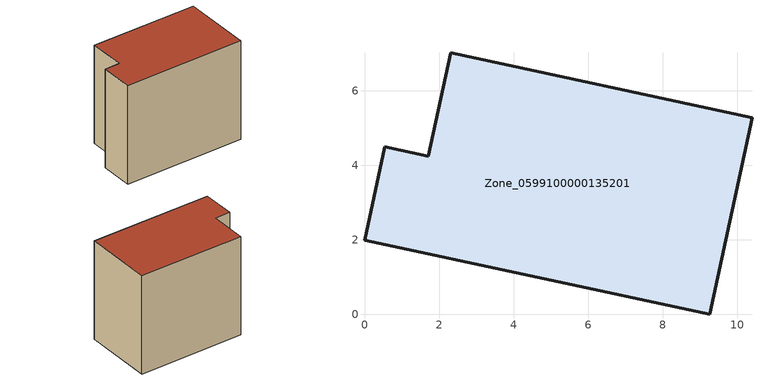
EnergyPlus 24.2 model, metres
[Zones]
Zone_0599100000135201
 floor ground (C_G): 9.26,0 0,1.99 0.54,4.49 1.71,4.24 2.31,7.02 10.39,5.28 z0
 wall outside (C_F): 0,1.99 9.26,0 10.39,5.28 2.31,7.02 1.71,4.24 0.54,4.49 0,1.99 z0:7.89
 roof outside (C_R): 2.31,7.02 1.71,4.24 0.54,4.49 0,1.99 9.26,0 10.39,5.28 z7.89
[BUILDING]
Pand.0599100000135201: North Axis=0; Terrain=City; Loads Convergence Tolerance Value=0.04; Temperature Convergence Tolerance Value=0.4; Solar Distribution=FullExterior; Maximum Number of Warmup Days=25; Minimum Number of Warmup Days=1
[Site:Location]
Rotterdam.The.Hague.AP_ZH_NLD Design_Conditions: Latitude=51.96; Longitude=4.45; Time Zone=1; Elevation=-4.5
[SITE:GROUNDTEMPERATURE:BUILDINGSURFACE]
18, 18, 18, 18, 18, 18, 18, 18, 18, 18, 18, 18
[MATERIAL] Thermal Absorptance=0.9; Solar Absorptance=0.7; Visible Absorptance=0.7
Name | Roughness | Thickness | Conductivity | Density | Specific Heat
G.TI.1975-1991 | MediumSmooth | 0.15 | 0.288461 | 540 | 1210
F.TI.1975-1991 | Rough | 0.3 | 0.230769 | 1920 | 840
R.TI.1975-1991 | MediumRough | 0.2 | 0.153846 | 1500 | 1000
[CONSTRUCTION]
C_G: G.TI.1975-1991
C_F: F.TI.1975-1991
C_R: R.TI.1975-1991
[ZONE]
Zone_0599100000135201: Type=1; Multiplier=1; Ceiling Height=Autocalculate; Volume=Autocalculate; Floor Area=autocalculate; Part of Total Floor Area=Yes
[ZONEINFILTRATION:DESIGNFLOWRATE]
Infil_Zone_0599100000135201: Zone or ZoneList or Space or SpaceList=Zone_0599100000135201; Schedule=AlwaysOn; Design Flow Rate Calculation Method=Flow/Area; Flow Rate per Floor Area=0.003; Constant Term Coefficient=1; Temperature Term Coefficient=0; Velocity Term Coefficient=0; Velocity Squared Term Coefficient=0
[HVACTEMPLATE:ZONE:IDEALLOADSAIRSYSTEM]
Zone_0599100000135201: Maximum Heating Supply Air Temperature=50; Minimum Cooling Supply Air Temperature=13; Maximum Heating Supply Air Humidity Ratio=0.0156; Minimum Cooling Supply Air Humidity Ratio=0.0077; Heating Limit=NoLimit; Cooling Limit=NoLimit; Dehumidification Control Type=ConstantSensibleHeatRatio; Cooling Sensible Heat Ratio=0.7; Dehumidification Setpoint=60; Humidification Control Type=None; Humidification Setpoint=30; Outdoor Air Method=None; Outdoor Air Flow Rate per Person=0.00944; Outdoor Air Flow Rate per Zone Floor Area=0; Outdoor Air Flow Rate per Zone=0; Demand Controlled Ventilation Type=None; Outdoor Air Economizer Type=NoEconomizer; Heat Recovery Type=None; Sensible Heat Recovery Effectiveness=0.7; Latent Heat Recovery Effectiveness=0.65
[ZONECONTROL:THERMOSTAT]
ThermostatControl_Zone_0599100000135201: Zone or ZoneList=Zone_0599100000135201; Control Type Schedule=DualSetpointControlType; Control 1=Thermostat_Zone_0599100000135201; Temperature Difference Between Cutout And Setpoint=0
[THERMOSTATSETPOINT:DUALSETPOINT]
Thermostat_Zone_0599100000135201: Heating Setpoint Temperature Schedule=HeatingSetpoint_Zone_0599100000135201; Cooling Setpoint Temperature Schedule=CoolingSetpoint_Zone_0599100000135201
[SCHEDULE:COMPACT]
HeatingSetpoint_Zone_0599100000135201: Through: 12/31, For: AllDays, Until: 24:00, 21
CoolingSetpoint_Zone_0599100000135201: Through: 12/31, For: AllDays, Until: 24:00, 24
DualSetpointControlType: Through: 12/31, For: AllDays, Until: 24:00, 4
AlwaysOn: Through: 12/31, For: AllDays, Until: 24:00, 1
